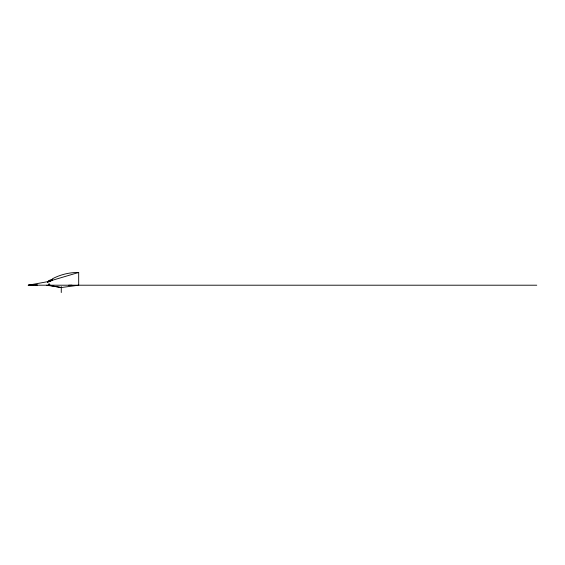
<?xml version="1.0" encoding="UTF-8"?>
<svg xmlns="http://www.w3.org/2000/svg" width="565" height="565" viewBox="0 0 565 565"><rect width="100%" height="100%" fill="white"/><g stroke="black" fill="none" stroke-linecap="round" stroke-linejoin="round"><path stroke-width="0.85" d="M47.495 282.26L47.637 281.674L49.946 280.205L52.27 279.513L47.658 281.758L52.305 280.289L47.785 282.26L47.637 281.674L49.812 280.6M48.526 285.205L49.028 283.644L49.911 284.598L48.526 285.205L61.267 287.543L78.683 285.205L78.683 272.464C69.552 272.337 60.398 274.555 52.333 278.856M77.08 272.655L78.683 272.464L47.637 281.674L28.25 285.205L536.75 285.205M32.254 285L28.25 285.205L37.318 284.774M68.718 285.276L72.03 285.205M46.789 285.205L61.267 287.543M35.772 284.845L37.057 285.205M61.267 286.568L61.267 292.536M49.882 280.579L49.875 281.003L49.946 280.205L49.882 280.579"/></g></svg>
